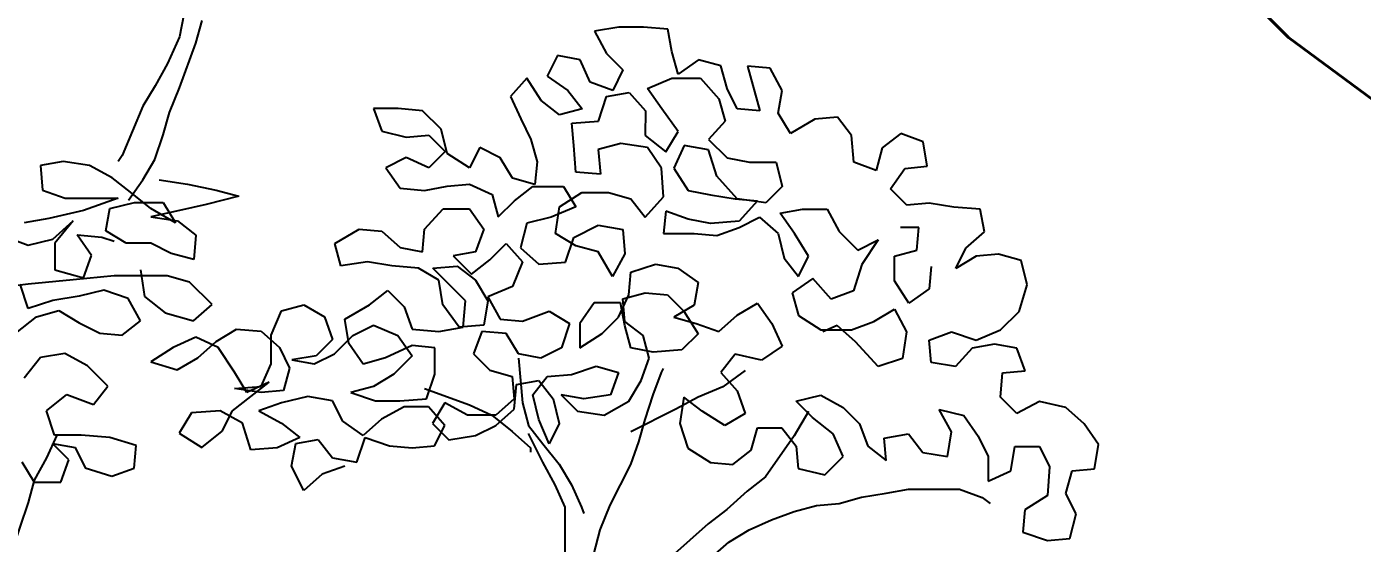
# Model space of a CAD drawing. Header units: millimetres. Extents: x 684983 to 685377, y 990360 to 990509.
# Drawn here: x 685044.181 to 685045.354, y 990435.127 to 990435.581 of the extents above; entities that cross this region are included whole.
import ezdxf

# ---------------------------------------------------------------- set-up
doc = ezdxf.new("R2010")
doc.units = ezdxf.units.MM
doc.layers.add('GRID LEVELS', color=7, linetype='Continuous', lineweight=13)
doc.layers.add('JACK  FRUIT TREE', color=7, linetype='Continuous')
doc.styles.get("Standard").update_dxf_attribs({"font": 'RomanS'})

# ---------------------------------------------------------------- blocks, each defined once
blk = doc.blocks.new('JT')
for p, q in [((0.16221, 1.49374, 157.72663), (0.15981, 1.48058, 157.72663)), ((0.16938, 1.47698, 157.72663), (0.17298, 1.49014, 157.72663)), ((0.15981, 1.48058, 157.72663), (0.15262, 1.46503, 157.72663)), ((0.15978, 1.45067, 157.72663), (0.16938, 1.47698, 157.72663)), ((0.15262, 1.46503, 157.72663), (0.14542, 1.45187, 157.72663)), ((0.14542, 1.45187, 157.72663), (0.13824, 1.43992, 157.72663)), ((0.15379, 1.43631, 157.72663), (0.15978, 1.45067, 157.72663)), ((0.13824, 1.43992, 157.72663), (0.12624, 1.41121, 157.72663)), ((0.15018, 1.42316, 157.72663), (0.15379, 1.43631, 157.72663)), ((0.14539, 1.4088, 157.72663), (0.15018, 1.42316, 157.72663)), ((0.12624, 1.41121, 157.72663), (0.12385, 1.40763, 157.72663)), ((0.1382, 1.39684, 157.72663), (0.14539, 1.4088, 157.72663)), ((0.12981, 1.38489, 157.72663), (0.1382, 1.39684, 157.72663)), ((0.35825, 1.29255, 157.72663), (0.36062, 1.26623, 157.72663)), ((0.43719, 1.27094, 157.72663), (0.44199, 1.2841, 157.72663)), ((0.44199, 1.2841, 157.72663), (0.44319, 1.28649, 157.72663)), ((0.49105, 1.28525, 157.72663), (0.47788, 1.27569, 157.72663)), ((0.47788, 1.27569, 157.72663), (0.46352, 1.26972, 157.72663)), ((0.30319, 1.27465, 157.72663), (0.32951, 1.26506, 157.72663)), ((0.4324, 1.25659, 157.72663), (0.43719, 1.27094, 157.72663)), ((0.46352, 1.26972, 157.72663), (0.45035, 1.26256, 157.72663)), ((0.32951, 1.26506, 157.72663), (0.34266, 1.25906, 157.72663)), ((0.36062, 1.26623, 157.72663), (0.36419, 1.25306, 157.72663)), ((0.45035, 1.26256, 157.72663), (0.42401, 1.24942, 157.72663)), ((0.52812, 1.26129, 157.72663), (0.51973, 1.24694, 157.72663)), ((0.34266, 1.25906, 157.72663), (0.35462, 1.24948, 157.72663)), ((0.36419, 1.25306, 157.72663), (0.37256, 1.24229, 157.72663)), ((0.42879, 1.24343, 157.72663), (0.4324, 1.25659, 157.72663)), ((0.08781, 1.24733, 157.72663), (0.08181, 1.23418, 157.72663)), ((0.35462, 1.24948, 157.72663), (0.36538, 1.2399, 157.72663)), ((0.37255, 1.23152, 157.72663), (0.36419, 1.24828, 157.72663)), ((0.51973, 1.24694, 157.72663), (0.50296, 1.22302, 157.72663)), ((0.36538, 1.2399, 157.72663), (0.36538, 1.23751, 157.72663)), ((0.37256, 1.24229, 157.72663), (0.38212, 1.23031, 157.72663)), ((0.424, 1.23028, 157.72663), (0.42879, 1.24343, 157.72663)), ((0.08181, 1.23418, 157.72663), (0.07462, 1.22102, 157.72663)), ((0.37972, 1.21835, 157.72663), (0.37255, 1.23152, 157.72663)), ((0.38212, 1.23031, 157.72663), (0.38929, 1.21834, 157.72663)), ((0.41201, 1.20636, 157.72663), (0.424, 1.23028, 157.72663)), ((0.07462, 1.22102, 157.72663), (0.07102, 1.20787, 157.72663)), ((0.50296, 1.22302, 157.72663), (0.49218, 1.21466, 157.72663)), ((0.38569, 1.20518, 157.72663), (0.37972, 1.21835, 157.72663)), ((0.38929, 1.21834, 157.72663), (0.39526, 1.20518, 157.72663)), ((0.49218, 1.21466, 157.72663), (0.48021, 1.2039, 157.72663)), ((0.55918, 1.21101, 157.72663), (0.57354, 1.21339, 157.72663)), ((0.57354, 1.21339, 157.72663), (0.5867, 1.21577, 157.72663)), ((0.5867, 1.21577, 157.72663), (0.61661, 1.21574, 157.72663)), ((0.61661, 1.21574, 157.72663), (0.62977, 1.21094, 157.72663)), ((0.07102, 1.20787, 157.72663), (0.06142, 1.17916, 157.72663)), ((0.38565, 1.15972, 157.72663), (0.38569, 1.20518, 157.72663)), ((0.39526, 1.20518, 157.72663), (0.39645, 1.20159, 157.72663)), ((0.40601, 1.19201, 157.72663), (0.41201, 1.20636, 157.72663)), ((0.51969, 1.20267, 157.72663), (0.53285, 1.20625, 157.72663)), ((0.53285, 1.20625, 157.72663), (0.54601, 1.20743, 157.72663)), ((0.54601, 1.20743, 157.72663), (0.55918, 1.21101, 157.72663)), ((0.62977, 1.21094, 157.72663), (0.63455, 1.20735, 157.72663)), ((0.48021, 1.2039, 157.72663), (0.46943, 1.19554, 157.72663)), ((0.49336, 1.19193, 157.72663), (0.50652, 1.1979, 157.72663)), ((0.50652, 1.1979, 157.72663), (0.51969, 1.20267, 157.72663)), ((0.40241, 1.17765, 157.72663), (0.40601, 1.19201, 157.72663)), ((0.46943, 1.19554, 157.72663), (0.44788, 1.17641, 157.72663)), ((0.48138, 1.18476, 157.72663), (0.49336, 1.19193, 157.72663)), ((0.47061, 1.1752, 157.72663), (0.48138, 1.18476, 157.72663))]:
    blk.add_line(p, q)
at = {"color": 3}
for p, q in [((0.41705, 1.48632, 157.72663), (0.40269, 1.48394, 157.72663)), ((0.43141, 1.48631, 157.72663), (0.41705, 1.48632, 157.72663)), ((0.44577, 1.4851, 157.72663), (0.43141, 1.48631, 157.72663)), ((0.40269, 1.48394, 157.72663), (0.40986, 1.47078, 157.72663)), ((0.44815, 1.47194, 157.72663), (0.44577, 1.4851, 157.72663)), ((0.40986, 1.47078, 157.72663), (0.41942, 1.4612, 157.72663)), ((0.45172, 1.45877, 157.72663), (0.44815, 1.47194, 157.72663)), ((0.38114, 1.46961, 157.72663), (0.37515, 1.45765, 157.72663)), ((0.3943, 1.4672, 157.72663), (0.38114, 1.46961, 157.72663)), ((0.40027, 1.45403, 157.72663), (0.3943, 1.4672, 157.72663)), ((0.4637, 1.46714, 157.72663), (0.45172, 1.45877, 157.72663)), ((0.47685, 1.46354, 157.72663), (0.4637, 1.46714, 157.72663)), ((0.48043, 1.45037, 157.72663), (0.47685, 1.46354, 157.72663)), ((0.50557, 1.46231, 157.72663), (0.49241, 1.46352, 157.72663)), ((0.49241, 1.46352, 157.72663), (0.49956, 1.43719, 157.72663)), ((0.36318, 1.45646, 157.72663), (0.3536, 1.4457, 157.72663)), ((0.37155, 1.44329, 157.72663), (0.36318, 1.45646, 157.72663)), ((0.37515, 1.45765, 157.72663), (0.38711, 1.44926, 157.72663)), ((0.41942, 1.4612, 157.72663), (0.41343, 1.44924, 157.72663)), ((0.43377, 1.45041, 157.72663), (0.44813, 1.45638, 157.72663)), ((0.44813, 1.45638, 157.72663), (0.46488, 1.45637, 157.72663)), ((0.46488, 1.45637, 157.72663), (0.47564, 1.44439, 157.72663)), ((0.51273, 1.44915, 157.72663), (0.50557, 1.46231, 157.72663)), ((0.38711, 1.44926, 157.72663), (0.39547, 1.43848, 157.72663)), ((0.41343, 1.44924, 157.72663), (0.40027, 1.45403, 157.72663)), ((0.40984, 1.44565, 157.72663), (0.423, 1.44803, 157.72663)), ((0.423, 1.44803, 157.72663), (0.43256, 1.43725, 157.72663)), ((0.44213, 1.43844, 157.72663), (0.43377, 1.45041, 157.72663)), ((0.4864, 1.4384, 157.72663), (0.48043, 1.45037, 157.72663)), ((0.51033, 1.43599, 157.72663), (0.51273, 1.44915, 157.72663)), ((0.3536, 1.4457, 157.72663), (0.35957, 1.43254, 157.72663)), ((0.38231, 1.43491, 157.72663), (0.37155, 1.44329, 157.72663)), ((0.40504, 1.4313, 157.72663), (0.40984, 1.44565, 157.72663)), ((0.47564, 1.44439, 157.72663), (0.47922, 1.43123, 157.72663)), ((0.28779, 1.43858, 157.72663), (0.27343, 1.4386, 157.72663)), ((0.27343, 1.4386, 157.72663), (0.27821, 1.42543, 157.72663)), ((0.30215, 1.43737, 157.72663), (0.28779, 1.43858, 157.72663)), ((0.31291, 1.4266, 157.72663), (0.30215, 1.43737, 157.72663)), ((0.35957, 1.43254, 157.72663), (0.36554, 1.42057, 157.72663)), ((0.39547, 1.43848, 157.72663), (0.38231, 1.43491, 157.72663)), ((0.43256, 1.43725, 157.72663), (0.43255, 1.4229, 157.72663)), ((0.45169, 1.42527, 157.72663), (0.44213, 1.43844, 157.72663)), ((0.49956, 1.43719, 157.72663), (0.4864, 1.4384, 157.72663)), ((0.5175, 1.42402, 157.72663), (0.51033, 1.43599, 157.72663)), ((0.53186, 1.43238, 157.72663), (0.5175, 1.42402, 157.72663)), ((0.54502, 1.43356, 157.72663), (0.53186, 1.43238, 157.72663)), ((0.55339, 1.42279, 157.72663), (0.54502, 1.43356, 157.72663)), ((0.27821, 1.42543, 157.72663), (0.29256, 1.42183, 157.72663)), ((0.31648, 1.41224, 157.72663), (0.31291, 1.4266, 157.72663)), ((0.38948, 1.43012, 157.72663), (0.40504, 1.4313, 157.72663)), ((0.39067, 1.41695, 157.72663), (0.38948, 1.43012, 157.72663)), ((0.4445, 1.41331, 157.72663), (0.45169, 1.42527, 157.72663)), ((0.47922, 1.43123, 157.72663), (0.46964, 1.42047, 157.72663)), ((0.58211, 1.42396, 157.72663), (0.57133, 1.41559, 157.72663)), ((0.59526, 1.41916, 157.72663), (0.58211, 1.42396, 157.72663)), ((0.29256, 1.42183, 157.72663), (0.30572, 1.42301, 157.72663)), ((0.30572, 1.42301, 157.72663), (0.31529, 1.41343, 157.72663)), ((0.33563, 1.41581, 157.72663), (0.32964, 1.40385, 157.72663)), ((0.34759, 1.40981, 157.72663), (0.33563, 1.41581, 157.72663)), ((0.36554, 1.42057, 157.72663), (0.36912, 1.4074, 157.72663)), ((0.39185, 1.4014, 157.72663), (0.39067, 1.41695, 157.72663)), ((0.41819, 1.41812, 157.72663), (0.40502, 1.41455, 157.72663)), ((0.43374, 1.41572, 157.72663), (0.41819, 1.41812, 157.72663)), ((0.43255, 1.4229, 157.72663), (0.4445, 1.41331, 157.72663)), ((0.45528, 1.41689, 157.72663), (0.44928, 1.40374, 157.72663)), ((0.46963, 1.41449, 157.72663), (0.45528, 1.41689, 157.72663)), ((0.46964, 1.42047, 157.72663), (0.48039, 1.40969, 157.72663)), ((0.55457, 1.40723, 157.72663), (0.55339, 1.42279, 157.72663)), ((0.59764, 1.4048, 157.72663), (0.59526, 1.41916, 157.72663)), ((0.29255, 1.40986, 157.72663), (0.28058, 1.40389, 157.72663)), ((0.30571, 1.40387, 157.72663), (0.29255, 1.40986, 157.72663)), ((0.31529, 1.41343, 157.72663), (0.30571, 1.40387, 157.72663)), ((0.32964, 1.40385, 157.72663), (0.31648, 1.41224, 157.72663)), ((0.35476, 1.39784, 157.72663), (0.34759, 1.40981, 157.72663)), ((0.40502, 1.41455, 157.72663), (0.40621, 1.40019, 157.72663)), ((0.4421, 1.40375, 157.72663), (0.43374, 1.41572, 157.72663)), ((0.4744, 1.39893, 157.72663), (0.46963, 1.41449, 157.72663)), ((0.48039, 1.40969, 157.72663), (0.49355, 1.40729, 157.72663)), ((0.57133, 1.41559, 157.72663), (0.56773, 1.40243, 157.72663)), ((0.09154, 1.40766, 157.72663), (0.07838, 1.40527, 157.72663)), ((0.07838, 1.40527, 157.72663), (0.07956, 1.39092, 157.72663)), ((0.1071, 1.40525, 157.72663), (0.09154, 1.40766, 157.72663)), ((0.12025, 1.39806, 157.72663), (0.1071, 1.40525, 157.72663)), ((0.28058, 1.40389, 157.72663), (0.28894, 1.39192, 157.72663)), ((0.36912, 1.4074, 157.72663), (0.36791, 1.39424, 157.72663)), ((0.40621, 1.40019, 157.72663), (0.39185, 1.4014, 157.72663)), ((0.44328, 1.38699, 157.72663), (0.4421, 1.40375, 157.72663)), ((0.44928, 1.40374, 157.72663), (0.45764, 1.39057, 157.72663)), ((0.49355, 1.40729, 157.72663), (0.50911, 1.40727, 157.72663)), ((0.50911, 1.40727, 157.72663), (0.51268, 1.39291, 157.72663)), ((0.56773, 1.40243, 157.72663), (0.55457, 1.40723, 157.72663)), ((0.57609, 1.39166, 157.72663), (0.58448, 1.40361, 157.72663)), ((0.58448, 1.40361, 157.72663), (0.59764, 1.4048, 157.72663)), ((0.13101, 1.38967, 157.72663), (0.12025, 1.39806, 157.72663)), ((0.14777, 1.39684, 157.72663), (0.16452, 1.39443, 157.72663)), ((0.16452, 1.39443, 157.72663), (0.18126, 1.39082, 157.72663)), ((0.3033, 1.39071, 157.72663), (0.31646, 1.39309, 157.72663)), ((0.31646, 1.39309, 157.72663), (0.32963, 1.39428, 157.72663)), ((0.32963, 1.39428, 157.72663), (0.34278, 1.38828, 157.72663)), ((0.36791, 1.39424, 157.72663), (0.35476, 1.39784, 157.72663)), ((0.35594, 1.38468, 157.72663), (0.36672, 1.39305, 157.72663)), ((0.36672, 1.39305, 157.72663), (0.38466, 1.39303, 157.72663)), ((0.38466, 1.39303, 157.72663), (0.39183, 1.38106, 157.72663)), ((0.48635, 1.38576, 157.72663), (0.4744, 1.39893, 157.72663)), ((0.51268, 1.39291, 157.72663), (0.5031, 1.38335, 157.72663)), ((0.07956, 1.39092, 157.72663), (0.09272, 1.38612, 157.72663)), ((0.09272, 1.38612, 157.72663), (0.12383, 1.38609, 157.72663)), ((0.12383, 1.38609, 157.72663), (0.10348, 1.37893, 157.72663)), ((0.14297, 1.38009, 157.72663), (0.13101, 1.38967, 157.72663)), ((0.19442, 1.38722, 157.72663), (0.17527, 1.38245, 157.72663)), ((0.18126, 1.39082, 157.72663), (0.19442, 1.38722, 157.72663)), ((0.28894, 1.39192, 157.72663), (0.3033, 1.39071, 157.72663)), ((0.34278, 1.38828, 157.72663), (0.34636, 1.37512, 157.72663)), ((0.34636, 1.37512, 157.72663), (0.35594, 1.38468, 157.72663)), ((0.38226, 1.38107, 157.72663), (0.39543, 1.38943, 157.72663)), ((0.39543, 1.38943, 157.72663), (0.41098, 1.38942, 157.72663)), ((0.41098, 1.38942, 157.72663), (0.42414, 1.38581, 157.72663)), ((0.42414, 1.38581, 157.72663), (0.4325, 1.37504, 157.72663)), ((0.4325, 1.37504, 157.72663), (0.44328, 1.38699, 157.72663)), ((0.45764, 1.39057, 157.72663), (0.4708, 1.38816, 157.72663)), ((0.4708, 1.38816, 157.72663), (0.48516, 1.38576, 157.72663)), ((0.48516, 1.38576, 157.72663), (0.49832, 1.38455, 157.72663)), ((0.5031, 1.38335, 157.72663), (0.48635, 1.38576, 157.72663)), ((0.49832, 1.38455, 157.72663), (0.48754, 1.3726, 157.72663)), ((0.58566, 1.38208, 157.72663), (0.57609, 1.39166, 157.72663)), ((0.10348, 1.37893, 157.72663), (0.08314, 1.37416, 157.72663)), ((0.11663, 1.36695, 157.72663), (0.11904, 1.38011, 157.72663)), ((0.11904, 1.38011, 157.72663), (0.1334, 1.38369, 157.72663)), ((0.1334, 1.38369, 157.72663), (0.15015, 1.38367, 157.72663)), ((0.15972, 1.37888, 157.72663), (0.14296, 1.3753, 157.72663)), ((0.15732, 1.3717, 157.72663), (0.14297, 1.38009, 157.72663)), ((0.15015, 1.38367, 157.72663), (0.15732, 1.3717, 157.72663)), ((0.17527, 1.38245, 157.72663), (0.15972, 1.37888, 157.72663)), ((0.30328, 1.36798, 157.72663), (0.31406, 1.37993, 157.72663)), ((0.31406, 1.37993, 157.72663), (0.32961, 1.37992, 157.72663)), ((0.32961, 1.37992, 157.72663), (0.33798, 1.36795, 157.72663)), ((0.39183, 1.38106, 157.72663), (0.37747, 1.37509, 157.72663)), ((0.37985, 1.36552, 157.72663), (0.38226, 1.38107, 157.72663)), ((0.44447, 1.37862, 157.72663), (0.44326, 1.36546, 157.72663)), ((0.45763, 1.37382, 157.72663), (0.44447, 1.37862, 157.72663)), ((0.51147, 1.37736, 157.72663), (0.52464, 1.37974, 157.72663)), ((0.51984, 1.36539, 157.72663), (0.51147, 1.37736, 157.72663)), ((0.52464, 1.37974, 157.72663), (0.53899, 1.37973, 157.72663)), ((0.53899, 1.37973, 157.72663), (0.54616, 1.36656, 157.72663)), ((0.59882, 1.38326, 157.72663), (0.58566, 1.38208, 157.72663)), ((0.61317, 1.38086, 157.72663), (0.59882, 1.38326, 157.72663)), ((0.62873, 1.37965, 157.72663), (0.61317, 1.38086, 157.72663)), ((0.63111, 1.36648, 157.72663), (0.62873, 1.37965, 157.72663)), ((0.08314, 1.37416, 157.72663), (0.06878, 1.37178, 157.72663)), ((0.08552, 1.3622, 157.72663), (0.09749, 1.37295, 157.72663)), ((0.09749, 1.37295, 157.72663), (0.08671, 1.3598, 157.72663)), ((0.14296, 1.3753, 157.72663), (0.15851, 1.3729, 157.72663)), ((0.15851, 1.3729, 157.72663), (0.16927, 1.36451, 157.72663)), ((0.36311, 1.37151, 157.72663), (0.3595, 1.35716, 157.72663)), ((0.37747, 1.37509, 157.72663), (0.36311, 1.37151, 157.72663)), ((0.39062, 1.36311, 157.72663), (0.40498, 1.37028, 157.72663)), ((0.40498, 1.37028, 157.72663), (0.41934, 1.36787, 157.72663)), ((0.47079, 1.37141, 157.72663), (0.45763, 1.37382, 157.72663)), ((0.48754, 1.3726, 157.72663), (0.47079, 1.37141, 157.72663)), ((0.47437, 1.36423, 157.72663), (0.48754, 1.36901, 157.72663)), ((0.48754, 1.36901, 157.72663), (0.49951, 1.37498, 157.72663)), ((0.49951, 1.37498, 157.72663), (0.51027, 1.3654, 157.72663)), ((0.59282, 1.36891, 157.72663), (0.58206, 1.36892, 157.72663)), ((0.59162, 1.35575, 157.72663), (0.59282, 1.36891, 157.72663)), ((0.058, 1.36342, 157.72663), (0.07116, 1.35862, 157.72663)), ((0.07116, 1.35862, 157.72663), (0.08552, 1.3622, 157.72663)), ((0.10824, 1.3526, 157.72663), (0.09988, 1.36458, 157.72663)), ((0.09988, 1.36458, 157.72663), (0.11424, 1.36337, 157.72663)), ((0.11424, 1.36337, 157.72663), (0.12141, 1.36097, 157.72663)), ((0.12859, 1.35976, 157.72663), (0.11663, 1.36695, 157.72663)), ((0.16927, 1.36451, 157.72663), (0.16806, 1.35016, 157.72663)), ((0.25063, 1.35965, 157.72663), (0.26499, 1.36801, 157.72663)), ((0.26499, 1.36801, 157.72663), (0.27815, 1.3668, 157.72663)), ((0.27815, 1.3668, 157.72663), (0.28891, 1.35722, 157.72663)), ((0.30207, 1.35482, 157.72663), (0.30328, 1.36798, 157.72663)), ((0.33798, 1.36795, 157.72663), (0.33318, 1.35479, 157.72663)), ((0.39181, 1.35833, 157.72663), (0.37985, 1.36552, 157.72663)), ((0.38582, 1.34876, 157.72663), (0.39062, 1.36311, 157.72663)), ((0.41934, 1.36787, 157.72663), (0.42052, 1.35351, 157.72663)), ((0.44326, 1.36546, 157.72663), (0.46121, 1.36544, 157.72663)), ((0.46121, 1.36544, 157.72663), (0.47437, 1.36423, 157.72663)), ((0.51027, 1.3654, 157.72663), (0.51384, 1.35104, 157.72663)), ((0.5282, 1.35222, 157.72663), (0.51984, 1.36539, 157.72663)), ((0.54616, 1.36656, 157.72663), (0.55692, 1.35578, 157.72663)), ((0.55692, 1.35578, 157.72663), (0.56889, 1.36175, 157.72663)), ((0.56889, 1.36175, 157.72663), (0.5593, 1.3474, 157.72663)), ((0.62033, 1.35692, 157.72663), (0.63111, 1.36648, 157.72663)), ((0.08671, 1.3598, 157.72663), (0.0867, 1.34425, 157.72663)), ((0.14295, 1.35975, 157.72663), (0.12859, 1.35976, 157.72663)), ((0.15491, 1.35376, 157.72663), (0.14295, 1.35975, 157.72663)), ((0.16806, 1.35016, 157.72663), (0.15491, 1.35376, 157.72663)), ((0.25421, 1.34649, 157.72663), (0.25063, 1.35965, 157.72663)), ((0.28891, 1.35722, 157.72663), (0.30207, 1.35482, 157.72663)), ((0.33318, 1.35479, 157.72663), (0.32002, 1.35241, 157.72663)), ((0.34155, 1.35, 157.72663), (0.35113, 1.35956, 157.72663)), ((0.35113, 1.35956, 157.72663), (0.36069, 1.34878, 157.72663)), ((0.3595, 1.35716, 157.72663), (0.37026, 1.34758, 157.72663)), ((0.40497, 1.35472, 157.72663), (0.39181, 1.35833, 157.72663)), ((0.41333, 1.34036, 157.72663), (0.40497, 1.35472, 157.72663)), ((0.42052, 1.35351, 157.72663), (0.41333, 1.34036, 157.72663)), ((0.57845, 1.35217, 157.72663), (0.59162, 1.35575, 157.72663)), ((0.61434, 1.34496, 157.72663), (0.62033, 1.35692, 157.72663)), ((0.63947, 1.35331, 157.72663), (0.62631, 1.35213, 157.72663)), ((0.65263, 1.34971, 157.72663), (0.63947, 1.35331, 157.72663)), ((0.10345, 1.33945, 157.72663), (0.10824, 1.3526, 157.72663)), ((0.26976, 1.34887, 157.72663), (0.25421, 1.34649, 157.72663)), ((0.28412, 1.34646, 157.72663), (0.26976, 1.34887, 157.72663)), ((0.29967, 1.34525, 157.72663), (0.28412, 1.34646, 157.72663)), ((0.30805, 1.34524, 157.72663), (0.3224, 1.34642, 157.72663)), ((0.32002, 1.35241, 157.72663), (0.33077, 1.34163, 157.72663)), ((0.3224, 1.34642, 157.72663), (0.33316, 1.33804, 157.72663)), ((0.33077, 1.34163, 157.72663), (0.34155, 1.35, 157.72663)), ((0.36069, 1.34878, 157.72663), (0.3547, 1.33443, 157.72663)), ((0.37026, 1.34758, 157.72663), (0.38582, 1.34876, 157.72663)), ((0.4241, 1.34274, 157.72663), (0.43846, 1.34751, 157.72663)), ((0.43846, 1.34751, 157.72663), (0.45162, 1.34511, 157.72663)), ((0.51384, 1.35104, 157.72663), (0.52221, 1.34026, 157.72663)), ((0.52221, 1.34026, 157.72663), (0.5282, 1.35222, 157.72663)), ((0.5593, 1.3474, 157.72663), (0.5545, 1.33185, 157.72663)), ((0.57844, 1.33782, 157.72663), (0.57845, 1.35217, 157.72663)), ((0.59998, 1.34617, 157.72663), (0.59877, 1.33301, 157.72663)), ((0.62631, 1.35213, 157.72663), (0.61434, 1.34496, 157.72663)), ((0.65621, 1.33535, 157.72663), (0.65263, 1.34971, 157.72663)), ((0.09746, 1.33826, 157.72663), (0.07114, 1.33589, 157.72663)), ((0.0867, 1.34425, 157.72663), (0.10345, 1.33945, 157.72663)), ((0.12139, 1.34063, 157.72663), (0.09746, 1.33826, 157.72663)), ((0.1525, 1.3406, 157.72663), (0.12139, 1.34063, 157.72663)), ((0.13695, 1.3442, 157.72663), (0.13933, 1.32865, 157.72663)), ((0.16566, 1.337, 157.72663), (0.1525, 1.3406, 157.72663)), ((0.31163, 1.33806, 157.72663), (0.29967, 1.34525, 157.72663)), ((0.32717, 1.32608, 157.72663), (0.30805, 1.34524, 157.72663)), ((0.31401, 1.3237, 157.72663), (0.31163, 1.33806, 157.72663)), ((0.33316, 1.33804, 157.72663), (0.34033, 1.32607, 157.72663)), ((0.42289, 1.32958, 157.72663), (0.4241, 1.34274, 157.72663)), ((0.45162, 1.34511, 157.72663), (0.46358, 1.33672, 157.72663)), ((0.53058, 1.33906, 157.72663), (0.51861, 1.33069, 157.72663)), ((0.54134, 1.32708, 157.72663), (0.53058, 1.33906, 157.72663)), ((0.5868, 1.32465, 157.72663), (0.57844, 1.33782, 157.72663)), ((0.07114, 1.33589, 157.72663), (0.04242, 1.33232, 157.72663)), ((0.07113, 1.32153, 157.72663), (0.06635, 1.33589, 157.72663)), ((0.1154, 1.33226, 157.72663), (0.10104, 1.32868, 157.72663)), ((0.12976, 1.32746, 157.72663), (0.1154, 1.33226, 157.72663)), ((0.17881, 1.32382, 157.72663), (0.16566, 1.337, 157.72663)), ((0.27094, 1.32374, 157.72663), (0.28171, 1.3321, 157.72663)), ((0.28171, 1.3321, 157.72663), (0.29127, 1.32252, 157.72663)), ((0.3547, 1.33443, 157.72663), (0.34033, 1.32846, 157.72663)), ((0.4193, 1.32719, 157.72663), (0.43246, 1.33077, 157.72663)), ((0.43246, 1.33077, 157.72663), (0.44562, 1.32956, 157.72663)), ((0.46358, 1.33672, 157.72663), (0.46117, 1.32356, 157.72663)), ((0.51861, 1.33069, 157.72663), (0.52219, 1.31753, 157.72663)), ((0.5545, 1.33185, 157.72663), (0.54134, 1.32708, 157.72663)), ((0.59877, 1.33301, 157.72663), (0.5868, 1.32465, 157.72663)), ((0.65141, 1.3198, 157.72663), (0.65621, 1.33535, 157.72663)), ((0.08549, 1.3263, 157.72663), (0.07113, 1.32153, 157.72663)), ((0.10104, 1.32868, 157.72663), (0.08549, 1.3263, 157.72663)), ((0.13692, 1.31429, 157.72663), (0.12976, 1.32746, 157.72663)), ((0.13933, 1.32865, 157.72663), (0.15129, 1.31906, 157.72663)), ((0.16803, 1.31426, 157.72663), (0.17881, 1.32382, 157.72663)), ((0.21948, 1.3202, 157.72663), (0.23265, 1.32377, 157.72663)), ((0.23265, 1.32377, 157.72663), (0.24461, 1.31658, 157.72663)), ((0.25657, 1.31538, 157.72663), (0.27094, 1.32374, 157.72663)), ((0.29127, 1.32252, 157.72663), (0.29605, 1.30936, 157.72663)), ((0.32357, 1.31053, 157.72663), (0.31401, 1.3237, 157.72663)), ((0.32596, 1.31053, 157.72663), (0.32717, 1.32608, 157.72663)), ((0.34033, 1.32607, 157.72663), (0.33793, 1.31171, 157.72663)), ((0.34033, 1.32846, 157.72663), (0.3475, 1.31529, 157.72663)), ((0.40255, 1.32482, 157.72663), (0.39416, 1.31286, 157.72663)), ((0.4181, 1.3248, 157.72663), (0.40255, 1.32482, 157.72663)), ((0.4169, 1.31643, 157.72663), (0.42289, 1.32958, 157.72663)), ((0.42048, 1.31164, 157.72663), (0.4181, 1.3248, 157.72663)), ((0.42048, 1.31403, 157.72663), (0.4193, 1.32719, 157.72663)), ((0.44562, 1.32956, 157.72663), (0.45519, 1.31998, 157.72663)), ((0.46117, 1.32356, 157.72663), (0.4492, 1.3164, 157.72663)), ((0.48629, 1.31756, 157.72663), (0.49826, 1.32473, 157.72663)), ((0.49826, 1.32473, 157.72663), (0.50663, 1.31276, 157.72663)), ((0.06393, 1.30718, 157.72663), (0.07591, 1.31674, 157.72663)), ((0.07591, 1.31674, 157.72663), (0.08907, 1.32032, 157.72663)), ((0.08907, 1.32032, 157.72663), (0.10103, 1.31313, 157.72663)), ((0.12615, 1.30592, 157.72663), (0.13692, 1.31429, 157.72663)), ((0.15129, 1.31906, 157.72663), (0.16803, 1.31426, 157.72663)), ((0.21349, 1.30584, 157.72663), (0.21948, 1.3202, 157.72663)), ((0.24461, 1.31658, 157.72663), (0.24938, 1.30342, 157.72663)), ((0.25895, 1.30102, 157.72663), (0.25657, 1.31538, 157.72663)), ((0.3475, 1.31529, 157.72663), (0.36066, 1.31409, 157.72663)), ((0.36066, 1.31409, 157.72663), (0.37622, 1.32005, 157.72663)), ((0.37622, 1.32005, 157.72663), (0.38818, 1.31286, 157.72663)), ((0.40732, 1.30686, 157.72663), (0.4169, 1.31643, 157.72663)), ((0.4492, 1.3164, 157.72663), (0.46236, 1.3128, 157.72663)), ((0.45519, 1.31998, 157.72663), (0.46355, 1.30681, 157.72663)), ((0.47552, 1.308, 157.72663), (0.48629, 1.31756, 157.72663)), ((0.52219, 1.31753, 157.72663), (0.53534, 1.30914, 157.72663)), ((0.56645, 1.3139, 157.72663), (0.57842, 1.32106, 157.72663)), ((0.57842, 1.32106, 157.72663), (0.58559, 1.3079, 157.72663)), ((0.64063, 1.30904, 157.72663), (0.65141, 1.3198, 157.72663)), ((0.10103, 1.31313, 157.72663), (0.11299, 1.30713, 157.72663)), ((0.11299, 1.30713, 157.72663), (0.12615, 1.30592, 157.72663)), ((0.18118, 1.30229, 157.72663), (0.19315, 1.30945, 157.72663)), ((0.19315, 1.30945, 157.72663), (0.20751, 1.30824, 157.72663)), ((0.20751, 1.30824, 157.72663), (0.21827, 1.29866, 157.72663)), ((0.26135, 1.3058, 157.72663), (0.27332, 1.31177, 157.72663)), ((0.27332, 1.31177, 157.72663), (0.28767, 1.30578, 157.72663)), ((0.29605, 1.30936, 157.72663), (0.3116, 1.30815, 157.72663)), ((0.3116, 1.30815, 157.72663), (0.32596, 1.31053, 157.72663)), ((0.33793, 1.31171, 157.72663), (0.32357, 1.31053, 157.72663)), ((0.33673, 1.30812, 157.72663), (0.33193, 1.29497, 157.72663)), ((0.35108, 1.30692, 157.72663), (0.33673, 1.30812, 157.72663)), ((0.35825, 1.29494, 157.72663), (0.35108, 1.30692, 157.72663)), ((0.38818, 1.31286, 157.72663), (0.38338, 1.29851, 157.72663)), ((0.39416, 1.31286, 157.72663), (0.39415, 1.2985, 157.72663)), ((0.39415, 1.2985, 157.72663), (0.40732, 1.30686, 157.72663)), ((0.43124, 1.30565, 157.72663), (0.42048, 1.31403, 157.72663)), ((0.42406, 1.29847, 157.72663), (0.42048, 1.31164, 157.72663)), ((0.46355, 1.30681, 157.72663), (0.45397, 1.29725, 157.72663)), ((0.46236, 1.3128, 157.72663), (0.47552, 1.308, 157.72663)), ((0.50663, 1.31276, 157.72663), (0.5126, 1.29959, 157.72663)), ((0.53534, 1.30914, 157.72663), (0.55329, 1.30912, 157.72663)), ((0.54491, 1.31152, 157.72663), (0.53653, 1.30794, 157.72663)), ((0.55567, 1.30194, 157.72663), (0.54491, 1.31152, 157.72663)), ((0.55329, 1.30912, 157.72663), (0.56645, 1.3139, 157.72663)), ((0.58559, 1.3079, 157.72663), (0.58318, 1.29235, 157.72663)), ((0.59875, 1.3031, 157.72663), (0.61191, 1.30787, 157.72663)), ((0.61191, 1.30787, 157.72663), (0.62626, 1.30307, 157.72663)), ((0.62626, 1.30307, 157.72663), (0.64063, 1.30904, 157.72663)), ((0.15605, 1.29872, 157.72663), (0.14288, 1.29036, 157.72663)), ((0.16922, 1.30469, 157.72663), (0.15605, 1.29872, 157.72663)), ((0.18237, 1.29869, 157.72663), (0.16922, 1.30469, 157.72663)), ((0.1704, 1.29272, 157.72663), (0.18118, 1.30229, 157.72663)), ((0.19193, 1.28433, 157.72663), (0.18237, 1.29869, 157.72663)), ((0.21347, 1.28909, 157.72663), (0.21349, 1.30584, 157.72663)), ((0.21827, 1.29866, 157.72663), (0.22424, 1.28669, 157.72663)), ((0.24938, 1.30342, 157.72663), (0.2398, 1.29386, 157.72663)), ((0.25057, 1.29504, 157.72663), (0.26135, 1.3058, 157.72663)), ((0.26731, 1.28905, 157.72663), (0.25895, 1.30102, 157.72663)), ((0.29604, 1.29979, 157.72663), (0.28048, 1.29262, 157.72663)), ((0.28767, 1.30578, 157.72663), (0.29603, 1.2938, 157.72663)), ((0.3092, 1.29858, 157.72663), (0.29604, 1.29979, 157.72663)), ((0.30918, 1.28302, 157.72663), (0.3092, 1.29858, 157.72663)), ((0.38338, 1.29851, 157.72663), (0.37141, 1.29254, 157.72663)), ((0.43722, 1.29607, 157.72663), (0.42406, 1.29847, 157.72663)), ((0.43482, 1.29248, 157.72663), (0.43124, 1.30565, 157.72663)), ((0.5126, 1.29959, 157.72663), (0.50063, 1.29122, 157.72663)), ((0.56882, 1.28757, 157.72663), (0.55567, 1.30194, 157.72663)), ((0.59993, 1.28994, 157.72663), (0.59875, 1.3031, 157.72663)), ((0.63703, 1.30067, 157.72663), (0.62387, 1.29829, 157.72663)), ((0.65019, 1.29827, 157.72663), (0.63703, 1.30067, 157.72663)), ((0.07828, 1.29281, 157.72663), (0.06869, 1.28085, 157.72663)), ((0.09264, 1.29519, 157.72663), (0.07828, 1.29281, 157.72663)), ((0.10579, 1.288, 157.72663), (0.09264, 1.29519, 157.72663)), ((0.15843, 1.28556, 157.72663), (0.1704, 1.29272, 157.72663)), ((0.2398, 1.29386, 157.72663), (0.22544, 1.29148, 157.72663)), ((0.22544, 1.29148, 157.72663), (0.2386, 1.28907, 157.72663)), ((0.2386, 1.28907, 157.72663), (0.25057, 1.29504, 157.72663)), ((0.28048, 1.29262, 157.72663), (0.26731, 1.28905, 157.72663)), ((0.29603, 1.2938, 157.72663), (0.28526, 1.28305, 157.72663)), ((0.33193, 1.29497, 157.72663), (0.34149, 1.28539, 157.72663)), ((0.37141, 1.29254, 157.72663), (0.35825, 1.29494, 157.72663)), ((0.43002, 1.27932, 157.72663), (0.43482, 1.29248, 157.72663)), ((0.45397, 1.29725, 157.72663), (0.43722, 1.29607, 157.72663)), ((0.48507, 1.29483, 157.72663), (0.47669, 1.28407, 157.72663)), ((0.50063, 1.29122, 157.72663), (0.48507, 1.29483, 157.72663)), ((0.58318, 1.29235, 157.72663), (0.56882, 1.28757, 157.72663)), ((0.62387, 1.29829, 157.72663), (0.61429, 1.28753, 157.72663)), ((0.65496, 1.2851, 157.72663), (0.65019, 1.29827, 157.72663)), ((0.11775, 1.27602, 157.72663), (0.10579, 1.288, 157.72663)), ((0.14288, 1.29036, 157.72663), (0.15843, 1.28556, 157.72663)), ((0.1991, 1.27236, 157.72663), (0.19193, 1.28433, 157.72663)), ((0.20748, 1.27594, 157.72663), (0.21347, 1.28909, 157.72663)), ((0.22424, 1.28669, 157.72663), (0.22064, 1.27353, 157.72663)), ((0.28526, 1.28305, 157.72663), (0.27328, 1.27588, 157.72663)), ((0.30439, 1.26867, 157.72663), (0.30918, 1.28302, 157.72663)), ((0.34149, 1.28539, 157.72663), (0.35465, 1.28179, 157.72663)), ((0.37499, 1.28177, 157.72663), (0.38935, 1.28295, 157.72663)), ((0.38935, 1.28295, 157.72663), (0.40371, 1.28772, 157.72663)), ((0.40371, 1.28772, 157.72663), (0.41687, 1.28412, 157.72663)), ((0.41687, 1.28412, 157.72663), (0.41207, 1.27097, 157.72663)), ((0.47669, 1.28407, 157.72663), (0.48625, 1.27329, 157.72663)), ((0.61429, 1.28753, 157.72663), (0.59993, 1.28994, 157.72663)), ((0.64059, 1.26956, 157.72663), (0.6418, 1.28392, 157.72663)), ((0.6418, 1.28392, 157.72663), (0.65496, 1.2851, 157.72663)), ((0.10936, 1.26526, 157.72663), (0.11775, 1.27602, 157.72663)), ((0.19072, 1.2616, 157.72663), (0.21227, 1.27833, 157.72663)), ((0.19192, 1.27476, 157.72663), (0.20748, 1.27594, 157.72663)), ((0.21227, 1.27833, 157.72663), (0.1991, 1.27236, 157.72663)), ((0.27328, 1.27588, 157.72663), (0.26012, 1.2723, 157.72663)), ((0.35465, 1.28179, 157.72663), (0.35583, 1.26862, 157.72663)), ((0.35583, 1.26264, 157.72663), (0.35704, 1.277, 157.72663)), ((0.35704, 1.277, 157.72663), (0.3702, 1.27938, 157.72663)), ((0.3666, 1.27101, 157.72663), (0.37499, 1.28177, 157.72663)), ((0.3702, 1.27938, 157.72663), (0.37857, 1.2686, 157.72663)), ((0.42283, 1.26737, 157.72663), (0.43002, 1.27932, 157.72663)), ((0.08184, 1.2617, 157.72663), (0.09381, 1.27126, 157.72663)), ((0.09381, 1.27126, 157.72663), (0.10936, 1.26526, 157.72663)), ((0.20748, 1.27235, 157.72663), (0.19192, 1.27476, 157.72663)), ((0.22064, 1.27353, 157.72663), (0.20748, 1.27235, 157.72663)), ((0.23499, 1.26993, 157.72663), (0.21944, 1.26636, 157.72663)), ((0.24935, 1.26753, 157.72663), (0.23499, 1.26993, 157.72663)), ((0.25532, 1.25556, 157.72663), (0.24935, 1.26753, 157.72663)), ((0.26012, 1.2723, 157.72663), (0.27447, 1.2675, 157.72663)), ((0.27447, 1.2675, 157.72663), (0.28883, 1.26749, 157.72663)), ((0.28883, 1.26749, 157.72663), (0.30439, 1.26867, 157.72663)), ((0.35583, 1.26862, 157.72663), (0.34506, 1.25906, 157.72663)), ((0.37018, 1.25665, 157.72663), (0.3666, 1.27101, 157.72663)), ((0.37857, 1.2686, 157.72663), (0.38214, 1.25424, 157.72663)), ((0.39651, 1.26859, 157.72663), (0.38335, 1.27099, 157.72663)), ((0.38335, 1.27099, 157.72663), (0.39292, 1.26141, 157.72663)), ((0.41207, 1.27097, 157.72663), (0.39651, 1.26859, 157.72663)), ((0.40847, 1.259, 157.72663), (0.42283, 1.26737, 157.72663)), ((0.45514, 1.26973, 157.72663), (0.45273, 1.25418, 157.72663)), ((0.4659, 1.26134, 157.72663), (0.45514, 1.26973, 157.72663)), ((0.48625, 1.27329, 157.72663), (0.49103, 1.26013, 157.72663)), ((0.52094, 1.26728, 157.72663), (0.5353, 1.27085, 157.72663)), ((0.53051, 1.2577, 157.72663), (0.52094, 1.26728, 157.72663)), ((0.5353, 1.27085, 157.72663), (0.54846, 1.26366, 157.72663)), ((0.65015, 1.25998, 157.72663), (0.64059, 1.26956, 157.72663)), ((0.66332, 1.26715, 157.72663), (0.65015, 1.25998, 157.72663)), ((0.67887, 1.26354, 157.72663), (0.66332, 1.26715, 157.72663)), ((0.08661, 1.24733, 157.72663), (0.08184, 1.2617, 157.72663)), ((0.16679, 1.26042, 157.72663), (0.1596, 1.24846, 157.72663)), ((0.18354, 1.2616, 157.72663), (0.16679, 1.26042, 157.72663)), ((0.19669, 1.25441, 157.72663), (0.18354, 1.2616, 157.72663)), ((0.18472, 1.24964, 157.72663), (0.19072, 1.2616, 157.72663)), ((0.21944, 1.26636, 157.72663), (0.20627, 1.26158, 157.72663)), ((0.20627, 1.26158, 157.72663), (0.21942, 1.25439, 157.72663)), ((0.29122, 1.2639, 157.72663), (0.27805, 1.25673, 157.72663)), ((0.30558, 1.26388, 157.72663), (0.29122, 1.2639, 157.72663)), ((0.31514, 1.25311, 157.72663), (0.30558, 1.26388, 157.72663)), ((0.31515, 1.26627, 157.72663), (0.30796, 1.25431, 157.72663)), ((0.32831, 1.25908, 157.72663), (0.31515, 1.26627, 157.72663)), ((0.34505, 1.25308, 157.72663), (0.35583, 1.26264, 157.72663)), ((0.39292, 1.26141, 157.72663), (0.40847, 1.259, 157.72663)), ((0.47905, 1.25296, 157.72663), (0.4659, 1.26134, 157.72663)), ((0.49103, 1.26013, 157.72663), (0.47905, 1.25296, 157.72663)), ((0.54846, 1.26366, 157.72663), (0.55802, 1.25408, 157.72663)), ((0.61186, 1.24925, 157.72663), (0.60469, 1.26241, 157.72663)), ((0.60469, 1.26241, 157.72663), (0.61905, 1.25881, 157.72663)), ((0.68963, 1.25396, 157.72663), (0.67887, 1.26354, 157.72663)), ((0.20146, 1.23885, 157.72663), (0.19669, 1.25441, 157.72663)), ((0.21942, 1.25439, 157.72663), (0.23018, 1.24601, 157.72663)), ((0.26728, 1.24717, 157.72663), (0.25532, 1.25556, 157.72663)), ((0.27805, 1.25673, 157.72663), (0.26728, 1.24717, 157.72663)), ((0.30796, 1.25431, 157.72663), (0.31753, 1.24473, 157.72663)), ((0.30915, 1.24115, 157.72663), (0.31514, 1.25311, 157.72663)), ((0.34506, 1.25906, 157.72663), (0.32831, 1.25908, 157.72663)), ((0.33308, 1.24711, 157.72663), (0.34505, 1.25308, 157.72663)), ((0.37615, 1.24228, 157.72663), (0.37018, 1.25665, 157.72663)), ((0.38214, 1.25424, 157.72663), (0.37615, 1.24228, 157.72663)), ((0.45273, 1.25418, 157.72663), (0.45751, 1.23982, 157.72663)), ((0.4946, 1.23859, 157.72663), (0.4982, 1.25174, 157.72663)), ((0.4982, 1.25174, 157.72663), (0.51255, 1.25173, 157.72663)), ((0.51255, 1.25173, 157.72663), (0.52092, 1.24095, 157.72663)), ((0.54246, 1.24811, 157.72663), (0.53051, 1.2577, 157.72663)), ((0.55802, 1.25408, 157.72663), (0.5628, 1.24092, 157.72663)), ((0.61905, 1.25881, 157.72663), (0.62741, 1.24684, 157.72663)), ((0.698, 1.24199, 157.72663), (0.68963, 1.25396, 157.72663)), ((0.10217, 1.24732, 157.72663), (0.08661, 1.24733, 157.72663)), ((0.11891, 1.24611, 157.72663), (0.10217, 1.24732, 157.72663)), ((0.13446, 1.24131, 157.72663), (0.11891, 1.24611, 157.72663)), ((0.1596, 1.24846, 157.72663), (0.17275, 1.24008, 157.72663)), ((0.17275, 1.24008, 157.72663), (0.18472, 1.24964, 157.72663)), ((0.23018, 1.24601, 157.72663), (0.21702, 1.24004, 157.72663)), ((0.22779, 1.24242, 157.72663), (0.24095, 1.2448, 157.72663)), ((0.24095, 1.2448, 157.72663), (0.24932, 1.23402, 157.72663)), ((0.26367, 1.23162, 157.72663), (0.26847, 1.24597, 157.72663)), ((0.26847, 1.24597, 157.72663), (0.28282, 1.24117, 157.72663)), ((0.31753, 1.24473, 157.72663), (0.33308, 1.24711, 157.72663)), ((0.54843, 1.23495, 157.72663), (0.54246, 1.24811, 157.72663)), ((0.57237, 1.24569, 157.72663), (0.58673, 1.24807, 157.72663)), ((0.57356, 1.23253, 157.72663), (0.57237, 1.24569, 157.72663)), ((0.58673, 1.24807, 157.72663), (0.5951, 1.2373, 157.72663)), ((0.60945, 1.23489, 157.72663), (0.61186, 1.24925, 157.72663)), ((0.62741, 1.24684, 157.72663), (0.63338, 1.23487, 157.72663)), ((0.09497, 1.23297, 157.72663), (0.08541, 1.24255, 157.72663)), ((0.08541, 1.24255, 157.72663), (0.09857, 1.24014, 157.72663)), ((0.09857, 1.24014, 157.72663), (0.10454, 1.22817, 157.72663)), ((0.13326, 1.22815, 157.72663), (0.13446, 1.24131, 157.72663)), ((0.21702, 1.24004, 157.72663), (0.20146, 1.23885, 157.72663)), ((0.22538, 1.22926, 157.72663), (0.22779, 1.24242, 157.72663)), ((0.28282, 1.24117, 157.72663), (0.29598, 1.23996, 157.72663)), ((0.29598, 1.23996, 157.72663), (0.30915, 1.24115, 157.72663)), ((0.45751, 1.23982, 157.72663), (0.47066, 1.23143, 157.72663)), ((0.48382, 1.23022, 157.72663), (0.4946, 1.23859, 157.72663)), ((0.52092, 1.24095, 157.72663), (0.5221, 1.22779, 157.72663)), ((0.5628, 1.24092, 157.72663), (0.57356, 1.23253, 157.72663)), ((0.5951, 1.2373, 157.72663), (0.60945, 1.23489, 157.72663)), ((0.64653, 1.22648, 157.72663), (0.64894, 1.24084, 157.72663)), ((0.64894, 1.24084, 157.72663), (0.6633, 1.24082, 157.72663)), ((0.6633, 1.24082, 157.72663), (0.66927, 1.22885, 157.72663)), ((0.69559, 1.22763, 157.72663), (0.698, 1.24199, 157.72663)), ((0.06745, 1.2318, 157.72663), (0.07462, 1.21983, 157.72663)), ((0.09018, 1.21981, 157.72663), (0.09497, 1.23297, 157.72663)), ((0.10454, 1.22817, 157.72663), (0.12009, 1.22337, 157.72663)), ((0.12009, 1.22337, 157.72663), (0.13326, 1.22815, 157.72663)), ((0.23255, 1.2149, 157.72663), (0.22538, 1.22926, 157.72663)), ((0.25649, 1.22923, 157.72663), (0.24333, 1.22446, 157.72663)), ((0.24932, 1.23402, 157.72663), (0.26367, 1.23162, 157.72663)), ((0.47066, 1.23143, 157.72663), (0.48382, 1.23022, 157.72663)), ((0.53765, 1.22419, 157.72663), (0.54843, 1.23495, 157.72663)), ((0.63338, 1.23487, 157.72663), (0.63337, 1.22051, 157.72663)), ((0.66927, 1.22885, 157.72663), (0.66806, 1.21211, 157.72663)), ((0.24333, 1.22446, 157.72663), (0.23255, 1.2149, 157.72663)), ((0.5221, 1.22779, 157.72663), (0.53765, 1.22419, 157.72663)), ((0.63337, 1.22051, 157.72663), (0.64653, 1.22648, 157.72663)), ((0.67883, 1.21329, 157.72663), (0.68243, 1.22645, 157.72663)), ((0.68243, 1.22645, 157.72663), (0.69559, 1.22763, 157.72663)), ((0.07462, 1.21983, 157.72663), (0.09018, 1.21981, 157.72663)), ((0.6848, 1.20132, 157.72663), (0.67883, 1.21329, 157.72663)), ((0.66806, 1.21211, 157.72663), (0.65489, 1.20374, 157.72663)), ((0.65489, 1.20374, 157.72663), (0.65368, 1.19058, 157.72663)), ((0.6812, 1.18697, 157.72663), (0.6848, 1.20132, 157.72663)), ((0.65368, 1.19058, 157.72663), (0.66803, 1.18578, 157.72663)), ((0.66803, 1.18578, 157.72663), (0.6812, 1.18697, 157.72663))]:
    blk.add_line(p, q, dxfattribs=at)

msp = doc.modelspace()

# ---------------------------------------------------------------- block references
at = {"layer": 'JACK  FRUIT TREE', "xscale": 1.5, "yscale": 1.5, "zscale": 1.5}
msp.add_blockref('JT', (685044.0755, 990433.3509, -137.718), dxfattribs=at)

# ---------------------------------------------------------------- texts
at = {"layer": 'GRID LEVELS', "width": 0.5}
for s, p in [('98.995', (685043.63, 990435.1578, 98.995)), ('98.784', (685045.63, 990435.1578, 98.7842))]:
    msp.add_text(s, height=0.8, rotation=45, dxfattribs=at).set_placement(p)

doc.saveas('drawing.dxf')
